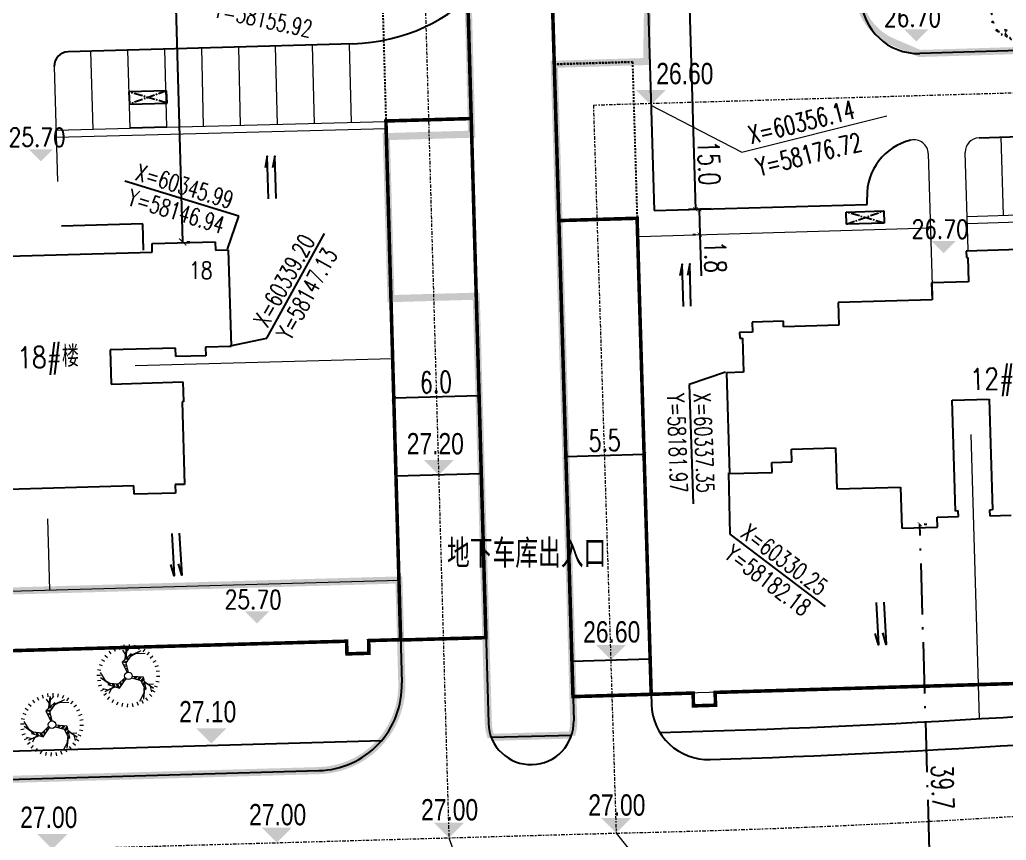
# Model space of a CAD drawing. Header units: inches. Extents: x 393 to 1582, y 246 to 1188.
# Drawn here: x 1096.4 to 1165.7, y 513.6 to 571.3 of the extents above; entities that cross this region are included whole.
import ezdxf

# ---------------------------------------------------------------- set-up
doc = ezdxf.new("R2010")
doc.units = ezdxf.units.IN
doc.header["$MEASUREMENT"] = 0
for name, pattern in [('ACAD_ISO10W100', [18.5, 12, -3, 0.5, -3]), ('CENTERX2', [4, 2.5, -0.5, 0.5, -0.5]), ('DASH', [0.35, 0.25, -0.1]), ('DASHED2', [0.375, 0.25, -0.125]), ('DOTE', [2.42, 2, -0.2, 0.02, -0.2])]:
    doc.linetypes.add(name, pattern=pattern)
for name, color, linetype in [('buildcoor', 7, 'Continuous'), ('chehu', 7, 'Continuous'), ('DIM', 4, 'Continuous'), ('drain', 4, 'Continuous'), ('ELEV', 1, 'Continuous'), ('FRAME', 7, 'Continuous'), ('ROAD-TEXT', 4, 'Continuous'), ('roaddim', 2, 'Continuous'), ('roadradiu', 3, 'Continuous'), ('rod', 1, 'Continuous'), ('公共绿地', 3, 'Continuous'), ('外墙', 42, 'Continuous'), ('建筑层数', 7, 'Continuous'), ('车库边线', 4, 'DOTE')]:
    doc.layers.add(name, color=color, linetype=linetype)
for name, color, linetype, lineweight in [('FENCE', 100, 'Continuous', 18), ('parking', 30, 'Continuous', 18), ('ROAD', 1, 'Continuous', 25), ('ROAD-CENTER', 7, 'CENTERX2', 18), ('ROAD-ZB', 4, 'Continuous', 15), ('walk', 2, 'Continuous', 18), ('围墙', 75, 'FENCELINE1', 15), ('建筑型号', 2, 'Continuous', 18), ('树', 84, 'Continuous', 15)]:
    doc.layers.add(name, color=color, linetype=linetype, lineweight=lineweight)
doc.styles.add('_HZTXT', font='txt.shx', dxfattribs={"width": 0.8, "bigfont": 'hztxt.shx'})
doc.styles.add('DIM_FONT', font='SIMPLEX.shx', dxfattribs={"width": 0.8})
doc.styles.add('FLS', font='', dxfattribs={"width": 0.8})
doc.styles.add('HZ', font='simplex.shx', dxfattribs={"width": 0.7, "bigfont": 'hztxt.shx'})
doc.styles.get('FLS').set_extended_font_data('创艺繁隶书')
doc.linetypes.add('FENCELINE1', pattern='A,0.25,-0.1,[133,ltypeshp.shx,S=0.1,R=0,X=-0.1,Y=0],-0.1,1', length=1.45)
doc.dimstyles.new('NORMAL', dxfattribs={"dimtxt": 1.5, "dimasz": 0.3, "dimexe": 0.5, "dimexo": 0.3, "dimgap": 0.3, "dimtad": 1, "dimdec": 1, "dimzin": 1, "dimdsep": 46, "dimtxsty": 'HZ', "dimblk": 'ARCHTICK', "dimcen": 0, "dimclrt": 256, "dimadec": 0, "dimazin": 0, "dimtfac": 1, "dimtdec": 1, "dimtofl": 0, "dimtmove": 0, "dimatfit": 3, "dimldrblk": 'ARCHTICK', "dimfxl": 1, "dimtolj": 2, "dimtzin": 0, "dimarcsym": 0})

# ---------------------------------------------------------------- blocks, each defined once
blk = doc.blocks.new('_ARCHTICK')
at = {"color": 0, "linetype": 'ByBlock', "const_width": 0.15}
blk.add_lwpolyline([(-0.5, -0.5), (0.5, 0.5)], dxfattribs=at)
blk = doc.blocks.new('*D100')
at = {"layer": 'DEFPOINTS', "color": 0, "ltscale": 0.3, "transparency": 16777216}
for p in [(1134.761, 540.615), (1140.258, 540.778), (1140.258, 540.778)]:
    blk.add_point(p, dxfattribs=at)
at = {"layer": 'roaddim', "color": 0, "lineweight": -2, "ltscale": 0.3, "transparency": 16777216}
for p, q in [((1134.752, 540.915), (1134.746, 541.115)), ((1140.249, 541.077), (1140.243, 541.277)), ((1134.761, 540.615), (1140.258, 540.778))]:
    blk.add_line(p, q, dxfattribs=at)
at = {"layer": 'roaddim', "color": 0, "lineweight": -2, "ltscale": 0.3, "transparency": 16777216, "xscale": 0.3, "yscale": 0.3, "zscale": 0.3}
for p, rotation in [((1134.761, 540.615), 181.6949155472963), ((1140.258, 540.778), 1.694915547296291)]:
    blk.add_blockref('_ARCHTICK', p, dxfattribs=dict(at, rotation=rotation))
at = {"layer": 'roaddim', "ltscale": 0.3, "transparency": 16777216, "insert": (1137.478, 541.746), "char_height": 1.5, "attachment_point": 5, "rotation": 1.69492, "style": 'HZ'}
blk.add_mtext('\\A2;5.5', dxfattribs=at)
blk = doc.blocks.new('*D64')
at = {"layer": 'DEFPOINTS', "color": 0, "ltscale": 0.3, "transparency": 16777216}
for p in [(1144.84, 573.04), (1143.872, 558.005), (1145.283, 558.046)]:
    blk.add_point(p, dxfattribs=at)
at = {"layer": 'roaddim', "color": 0, "lineweight": -2, "ltscale": 0.3, "transparency": 16777216}
for p, q in [((1144.54, 573.031), (1142.929, 572.983)), ((1143.428, 572.998), (1143.872, 558.005)), ((1144.984, 558.037), (1143.372, 557.99))]:
    blk.add_line(p, q, dxfattribs=at)
at = {"layer": 'roaddim', "color": 0, "lineweight": -2, "ltscale": 0.3, "transparency": 16777216, "xscale": 0.3, "yscale": 0.3, "zscale": 0.3}
for p, rotation in [((1143.428, 572.998), 91.69491554832643), ((1143.872, 558.005), 271.6949155483265)]:
    blk.add_blockref('_ARCHTICK', p, dxfattribs=dict(at, rotation=rotation))
at = {"layer": 'roaddim', "ltscale": 0.3, "transparency": 16777216, "insert": (1144.826, 561.279), "char_height": 1.5, "attachment_point": 5, "rotation": 271.69492, "style": 'HZ'}
blk.add_mtext('\\A2;15.0', dxfattribs=at)
blk = doc.blocks.new('t2')
for p, q in [((-0.72, 3.23), (-0.64, 2.88)), ((-0.15, 3.3), (-0.13, 2.95)), ((0.43, 3.28), (0.38, 2.92)), ((0.99, 3.16), (0.88, 2.81)), ((-2.24, 2.44), (-1.99, 2.17)), ((-1.78, 2.79), (-1.59, 2.49)), ((-1.34, 2.61), (-1.58, 1.52)), ((-1.34, 2.61), (-1.51, 1.47)), ((-1.44, 2), (-0.89, 2.82)), ((-1.27, 3.06), (-1.13, 2.72)), ((1.53, 2.93), (1.36, 2.62)), ((2.01, 2.62), (1.79, 2.34)), ((2.44, 2.24), (2.17, 1.99)), ((-2.93, 1.53), (-2.62, 1.36)), ((-2.62, 2.01), (-2.34, 1.79)), ((-1.95, 1.1), (-2.53, 1.12)), ((-1.63, 0.77), (-2.5, 1.58)), ((-2.5, 1.58), (-1.63, 0.89)), ((-2.3, 1.92), (-2.2, 1.35)), ((-1.73, 1.61), (-1.56, 0.32)), ((-1.53, 1.47), (-1.73, 1.61)), ((-1.24, 0.62), (-1.53, 1.47)), ((1.06, 1.19), (0.28, 0.27)), ((2.26, 0.7), (1.06, 1.19)), ((1.48, 1.02), (2.62, 1.38)), ((2.62, 1.38), (1.59, 0.97)), ((1.93, 1.14), (2.23, 1.63)), ((2.81, 1.03), (2.27, 1.23)), ((2.79, 1.78), (2.49, 1.59)), ((3.06, 1.27), (2.72, 1.13)), ((-3.28, 0.43), (-2.92, 0.38)), ((-3.16, 0.99), (-2.81, 0.88)), ((-1.56, 0.32), (-0.37, 0.11)), ((-0.31, 0.25), (-1.24, 0.62)), ((0.37, 0.14), (1.16, 0.76)), ((1.16, 0.76), (2.04, 0.59)), ((2.93, -0.14), (2.03, 0.57)), ((2.04, 0.59), (2.26, 0.7)), ((2.93, -0.14), (2.11, 0.61)), ((2.45, 0.24), (2.89, -0.64)), ((3.23, 0.72), (2.88, 0.64)), ((3.3, 0.15), (2.95, 0.13)), ((-3.3, -0.15), (-2.95, -0.13)), ((-3.23, -0.72), (-2.88, -0.64)), ((-0.06, -0.39), (0.08, -1.38)), ((0.5, -1.51), (0.1, -0.38)), ((3.16, -0.99), (2.81, -0.88)), ((3.28, -0.43), (2.92, -0.38)), ((-3.06, -1.27), (-2.72, -1.13)), ((-2.79, -1.78), (-2.49, -1.59)), ((-2.44, -2.24), (-2.17, -1.99)), ((-1.59, -2.47), (-0.52, -2.05)), ((-0.53, -2.3), (0.5, -1.51)), ((-0.51, -2.07), (-0.53, -2.3)), ((0.08, -1.38), (-0.51, -2.07)), ((0.14, -1.8), (-0.12, -2.95)), ((-0.12, -2.95), (0.04, -1.86)), ((2.62, -2.01), (2.34, -1.79)), ((2.93, -1.53), (2.62, -1.36)), ((-2.01, -2.62), (-1.79, -2.34)), ((-1.02, -2.25), (-1.99, -2.18)), ((-1.59, -2.47), (-0.52, -2.13)), ((-1.53, -2.93), (-1.36, -2.62)), ((-0.99, -3.16), (-0.88, -2.81)), ((-0.52, -2.95), (-0.07, -2.58)), ((-0.43, -3.28), (-0.38, -2.92)), ((0.03, -2.24), (0.29, -2.75)), ((0.15, -3.3), (0.13, -2.95)), ((0.72, -3.23), (0.64, -2.88)), ((1.27, -3.06), (1.13, -2.72)), ((1.78, -2.79), (1.59, -2.49)), ((2.24, -2.44), (1.99, -2.17))]:
    blk.add_line(p, q)
at = {"color": 0}
for p, q in [((-1.71, 1.46), (-1.64, 1.54)), ((-1.69, 1.3), (-1.53, 1.47)), ((-1.65, 0.98), (-1.44, 1.2)), ((-1.63, 0.82), (-1.39, 1.07)), ((1.07, 1.18), (1.21, 0.75)), ((1.22, 1.12), (1.35, 0.72)), ((-1.58, 0.5), (-1.3, 0.8)), ((-1.56, 0.34), (-1.25, 0.67)), ((-1.28, 0.27), (-1.03, 0.54)), ((-1.14, 0.24), (-0.91, 0.49)), ((-0.85, 0.19), (-0.66, 0.39)), ((-0.7, 0.16), (-0.54, 0.34)), ((0.49, 0.53), (0.57, 0.29)), ((0.59, 0.64), (0.67, 0.38)), ((0.78, 0.86), (0.88, 0.54)), ((0.88, 0.98), (0.99, 0.62)), ((1.52, 1), (1.62, 0.67)), ((1.67, 0.94), (1.76, 0.65)), ((1.97, 0.81), (2.04, 0.59)), ((2.12, 0.75), (2.15, 0.64)), ((0.21, -0.69), (-0.03, -0.64)), ((0.26, -0.83), (-0.01, -0.77)), ((0.36, -1.11), (0.03, -1.03)), ((-0.28, -2.11), (-0.51, -2.06)), ((-0.02, -1.92), (-0.32, -1.85)), ((0.11, -1.82), (-0.23, -1.74)), ((0.36, -1.62), (-0.05, -1.53)), ((0.41, -1.25), (0.05, -1.17)), ((0.49, -1.52), (0.05, -1.42)), ((-0.41, -2.21), (-0.52, -2.19))]:
    blk.add_line(p, q, dxfattribs=at)
blk.add_circle((0, 0), 0.397)
at = {"style": 'DIM_FONT', "width": 0.8, "flags": 9}
for tag in ['XSIZE', 'YSIZE']:
    blk.add_attdef(tag, (0, 0), '', height=0.000997, rotation=122.3352, dxfattribs=at)
blk = doc.blocks.new('psss')
at = {"layer": 'drain', "ltscale": 3}
for points in [[(-2.979, 0.527), (0.007, 0.531), (-0.808, 0.714)], [(-2.967, -0.004), (0, 0), (-0.815, 0.183)]]:
    blk.add_lwpolyline(points, dxfattribs=at)
blk = doc.blocks.new('*D144')
at = {"layer": 'DEFPOINTS', "color": 0, "ltscale": 0.3, "transparency": 16777216}
for p in [(882.255, 640.128), (1132.977, 454.434)]:
    blk.add_point(p, dxfattribs=at)
at = {"layer": 'roadradiu', "color": 0, "lineweight": -2, "ltscale": 0.3, "transparency": 16777216}
blk.add_line((887.277, 636.409), (882.255, 640.128), dxfattribs=at)
at = {"layer": 'roadradiu', "color": 0, "lineweight": -2, "ltscale": 0.3, "transparency": 16777216, "xscale": 0.3, "yscale": 0.3, "zscale": 0.3, "rotation": 143.4749139216822}
blk.add_blockref('_ARCHTICK', (882.255, 640.128), dxfattribs=at)
at = {"layer": 'roadradiu', "ltscale": 0.3, "transparency": 16777216, "insert": (885.632, 638.934), "char_height": 1.5, "attachment_point": 5, "rotation": 323.47491, "style": 'HZ'}
blk.add_mtext('\\A2;R312.0', dxfattribs=at)
blk = doc.blocks.new('*D145')
at = {"layer": 'DEFPOINTS', "color": 0, "ltscale": 0.3, "transparency": 16777216}
for p in [(870.6, 623.26), (1132.977, 454.434)]:
    blk.add_point(p, dxfattribs=at)
at = {"layer": 'roadradiu', "color": 0, "lineweight": -2, "ltscale": 0.3, "transparency": 16777216}
blk.add_line((881.438, 616.286), (870.6, 623.26), dxfattribs=at)
at = {"layer": 'roadradiu', "color": 0, "lineweight": -2, "ltscale": 0.3, "transparency": 16777216, "xscale": 0.3, "yscale": 0.3, "zscale": 0.3, "rotation": 147.2408788936933}
blk.add_blockref('_ARCHTICK', (870.6, 623.26), dxfattribs=at)
at = {"layer": 'roadradiu', "ltscale": 0.3, "transparency": 16777216, "insert": (879.631, 618.697), "char_height": 1.5, "attachment_point": 5, "rotation": 327.24088, "style": 'HZ'}
blk.add_mtext('\\A2;R312.0', dxfattribs=at)
blk = doc.blocks.new('*D146')
at = {"layer": 'DEFPOINTS', "color": 0, "ltscale": 0.3, "transparency": 16777216}
for p in [(856.622, 599.25), (1132.977, 454.434)]:
    blk.add_point(p, dxfattribs=at)
at = {"layer": 'roadradiu', "color": 0, "lineweight": -2, "ltscale": 0.3, "transparency": 16777216}
blk.add_line((869.236, 592.64), (856.622, 599.25), dxfattribs=at)
at = {"layer": 'roadradiu', "color": 0, "lineweight": -2, "ltscale": 0.3, "transparency": 16777216, "xscale": 0.3, "yscale": 0.3, "zscale": 0.3, "rotation": 152.3444580404491}
blk.add_blockref('_ARCHTICK', (856.622, 599.25), dxfattribs=at)
at = {"layer": 'roadradiu', "ltscale": 0.3, "transparency": 16777216, "insert": (867.222, 594.881), "char_height": 1.5, "attachment_point": 5, "rotation": 332.34446, "style": 'HZ'}
blk.add_mtext('\\A2;R312.0', dxfattribs=at)
blk = doc.blocks.new('*D149')
at = {"layer": 'DEFPOINTS', "color": 0, "ltscale": 0.3, "transparency": 16777216}
for p in [(834.892, 546.571), (1132.977, 454.434)]:
    blk.add_point(p, dxfattribs=at)
at = {"layer": 'roadradiu', "color": 0, "lineweight": -2, "ltscale": 0.3, "transparency": 16777216}
blk.add_line((847.565, 542.654), (834.892, 546.571), dxfattribs=at)
at = {"layer": 'roadradiu', "color": 0, "lineweight": -2, "ltscale": 0.3, "transparency": 16777216, "xscale": 0.3, "yscale": 0.3, "zscale": 0.3, "rotation": 162.8237761284337}
blk.add_blockref('_ARCHTICK', (834.892, 546.571), dxfattribs=at)
at = {"layer": 'roadradiu', "ltscale": 0.3, "transparency": 16777216, "insert": (845.176, 544.491), "char_height": 1.5, "attachment_point": 5, "rotation": 342.82378, "style": 'HZ'}
blk.add_mtext('\\A2;R312.0', dxfattribs=at)
blk = doc.blocks.new('*D334')
at = {"layer": 'DEFPOINTS', "color": 0, "ltscale": 0.3, "transparency": 16777216}
for p in [(1098.054, 575.05, 0), (1098.054, 575.05), (1087.863, 568.759)]:
    blk.add_point(p, dxfattribs=at)
at = {"layer": 'roaddim', "color": 0, "lineweight": -2, "ltscale": 0.3, "transparency": 16777216}
for p, q in [((1087.863, 568.759), (1098.054, 575.05)), ((1098.212, 574.795), (1098.317, 574.624)), ((1088.021, 568.503), (1088.126, 568.333))]:
    blk.add_line(p, q, dxfattribs=at)
at = {"layer": 'roaddim', "color": 0, "lineweight": -2, "ltscale": 0.3, "transparency": 16777216, "xscale": 0.3, "yscale": 0.3, "zscale": 0.3}
for p, rotation in [((1098.054, 575.05), 31.68864496941454), ((1087.863, 568.759), 211.6886449694146)]:
    blk.add_blockref('_ARCHTICK', p, dxfattribs=dict(at, rotation=rotation))
at = {"layer": 'roaddim', "ltscale": 0.3, "transparency": 16777216, "insert": (1092.407, 572.798), "char_height": 1.5, "attachment_point": 5, "rotation": 31.68864, "style": 'HZ'}
blk.add_mtext('\\A2;12.0', dxfattribs=at)
blk = doc.blocks.new('*D150')
at = {"layer": 'DEFPOINTS', "color": 0, "ltscale": 0.3, "transparency": 16777216}
for p in [(1144.122, 558.012), (1144.175, 556.232), (1144.175, 556.232)]:
    blk.add_point(p, dxfattribs=at)
at = {"layer": 'roaddim', "color": 0, "lineweight": -2, "ltscale": 0.3, "transparency": 16777216}
for p, q in [((1143.823, 558.003), (1143.623, 557.997)), ((1144.122, 558.012), (1144.175, 556.232)), ((1143.875, 556.223), (1143.675, 556.217)), ((1144.175, 556.232), (1144.261, 553.333))]:
    blk.add_line(p, q, dxfattribs=at)
at = {"layer": 'roaddim', "color": 0, "lineweight": -2, "ltscale": 0.3, "transparency": 16777216, "xscale": 0.3, "yscale": 0.3, "zscale": 0.3}
for p, rotation in [((1144.122, 558.012), 91.69491554425362), ((1144.175, 556.232), 271.6949155442536)]:
    blk.add_blockref('_ARCHTICK', p, dxfattribs=dict(at, rotation=rotation))
at = {"layer": 'roaddim', "ltscale": 0.3, "transparency": 16777216, "insert": (1145.272, 554.663), "char_height": 1.5, "attachment_point": 5, "rotation": 271.69492, "style": 'HZ'}
blk.add_mtext('\\A2;1.8', dxfattribs=at)
blk = doc.blocks.new('GPPMTR01')
at = {"color": 0, "linetype": 'ByBlock'}
for points in [[(-0.354, 0.404), (-0.335, 0.371), (-0.312, 0.378), (-0.293, 0.408)], [(-0.298, 0.355), (-0.259, 0.362), (-0.24, 0.402), (-0.263, 0.4), (-0.275, 0.378)], [(-0.263, 0.454), (-0.27, 0.431), (-0.248, 0.431), (-0.243, 0.447)], [(-0.215, 0.443), (-0.218, 0.456), (-0.242, 0.475), (-0.199, 0.486), (-0.199, 0.449)], [(-0.166, 0.433), (-0.207, 0.386), (-0.18, 0.371), (-0.137, 0.387), (-0.147, 0.409), (-0.165, 0.407)], [(-0.173, 0.469), (-0.151, 0.518), (-0.12, 0.516), (-0.128, 0.487), (-0.144, 0.498), (-0.151, 0.48), (-0.145, 0.47)], [(-0.127, 0.461), (-0.133, 0.429), (-0.111, 0.428), (-0.096, 0.459)], [(-0.106, 0.53), (-0.073, 0.496), (-0.058, 0.515), (-0.035, 0.504), (-0.038, 0.545), (-0.064, 0.53)], [(-0.079, 0.401), (-0.097, 0.371), (-0.064, 0.359), (-0.049, 0.371)], [(-0.038, 0.477), (-0.055, 0.454), (-0.043, 0.424), (-0.032, 0.439)], [(0.007, 0.443), (-0.026, 0.412), (-0.02, 0.382), (0.016, 0.352), (0.045, 0.367), (0.01, 0.386), (0.034, 0.42)], [(0.005, 0.559), (-0.005, 0.523), (0.016, 0.511), (0.051, 0.519)], [(0.01, 0.485), (0.042, 0.462), (0.084, 0.477), (0.066, 0.492), (0.042, 0.485)], [(0.105, 0.53), (0.084, 0.519), (0.099, 0.504), (0.114, 0.511)], [(0.158, 0.447), (0.096, 0.443), (0.105, 0.412), (0.146, 0.393), (0.155, 0.416), (0.14, 0.428)], [(0.131, 0.488), (0.137, 0.5), (0.134, 0.53), (0.173, 0.507), (0.146, 0.481)], [(0.179, 0.477), (0.229, 0.496), (0.25, 0.473), (0.223, 0.458), (0.22, 0.477), (0.202, 0.469), (0.199, 0.458)], [(0.205, 0.439), (0.179, 0.42), (0.194, 0.405), (0.226, 0.416)], [(0.214, 0.359), (0.274, 0.374), (0.291, 0.409), (0.282, 0.336), (0.247, 0.333)], [(0.268, 0.45), (0.253, 0.435), (0.241, 0.409), (0.274, 0.428)], [(0.315, 0.416), (0.306, 0.401), (0.318, 0.39), (0.348, 0.393)], [(-0.482, 0.196), (-0.461, 0.207), (-0.432, 0.177), (-0.452, 0.154), (-0.494, 0.15), (-0.5, 0.177)], [(-0.412, 0.305), (-0.364, 0.304), (-0.367, 0.328), (-0.343, 0.337), (-0.374, 0.364), (-0.382, 0.335)], [(-0.393, 0.241), (-0.408, 0.23), (-0.396, 0.226)], [(-0.304, 0.31), (-0.343, 0.272), (-0.298, 0.279)], [(-0.215, 0.295), (-0.215, 0.276), (-0.206, 0.283)], [(-0.123, 0.314), (-0.144, 0.295), (-0.135, 0.287), (-0.115, 0.295)], [(-0.064, 0.207), (-0.085, 0.184), (-0.115, 0.203), (-0.115, 0.219), (-0.085, 0.207), (-0.052, 0.226)], [(-0.032, 0.317), (-0.058, 0.295), (-0.043, 0.264), (-0.023, 0.291)], [(0.045, 0.295), (0.042, 0.249), (0.105, 0.211), (0.119, 0.219), (0.069, 0.245), (0.096, 0.283)], [(0.084, 0.371), (0.072, 0.344), (0.081, 0.321), (0.084, 0.344)], [(0.128, 0.336), (0.137, 0.287), (0.114, 0.272), (0.146, 0.26), (0.158, 0.302)], [(0.179, 0.272), (0.167, 0.245), (0.185, 0.238), (0.199, 0.253)], [(0.199, 0.291), (0.179, 0.352), (0.211, 0.31)], [(0.25, 0.325), (0.241, 0.298), (0.312, 0.302), (0.282, 0.329)], [(0.253, 0.268), (0.241, 0.226), (0.259, 0.177), (0.274, 0.203), (0.253, 0.219)], [(0.303, 0.268), (0.309, 0.219), (0.336, 0.215), (0.351, 0.234)], [(0.321, 0.363), (0.306, 0.34), (0.327, 0.325), (0.356, 0.325), (0.327, 0.336)], [(0.351, 0.382), (0.348, 0.371), (0.368, 0.355), (0.392, 0.359)], [(0.386, 0.257), (0.368, 0.272), (0.365, 0.287), (0.377, 0.298), (0.401, 0.283)], [(0.401, 0.207), (0.383, 0.219), (0.365, 0.211), (0.368, 0.196), (0.392, 0.192)], [(0.431, 0.26), (0.419, 0.245), (0.436, 0.23), (0.466, 0.249)], [(0.442, 0.203), (0.451, 0.169), (0.487, 0.139), (0.472, 0.181)], [(-0.482, 0.014), (-0.506, 0.025), (-0.514, -0.024), (-0.506, -0.036), (-0.464, -0.036), (-0.47, -0.024), (-0.494, -0.017)], [(-0.446, 0.071), (-0.432, 0.055), (-0.414, 0.067)], [(-0.417, 0.109), (-0.411, 0.15), (-0.357, 0.188), (-0.369, 0.162)], [(-0.283, 0.139), (-0.269, 0.181), (-0.239, 0.166), (-0.248, 0.139), (-0.263, 0.15)], [(-0.02, 0.033), (-0.035, 0.025), (-0.026, 0.017), (-0.014, 0.021)], [(-0.02, 0.188), (-0.008, 0.192), (0.001, 0.177), (-0.02, 0.169)], [(0.152, 0.162), (0.137, 0.139), (0.158, 0.12), (0.176, 0.128), (0.161, 0.143)], [(0.25, 0.086), (0.271, 0.063), (0.274, 0.021), (0.303, 0.052), (0.285, 0.109)], [(0.348, 0.173), (0.377, 0.128), (0.356, 0.097), (0.354, 0.128)], [(0.401, 0.078), (0.398, 0.063), (0.374, 0.067), (0.377, 0.09)], [(0.428, 0.025), (0.431, -0.021), (0.377, -0.043), (0.41, -0.013)], [(0.422, 0.166), (0.419, 0.135), (0.439, 0.12), (0.451, 0.139)], [(0.451, 0.074), (0.469, 0.052), (0.484, 0.063), (0.472, 0.093)], [(-0.467, -0.131), (-0.464, -0.157), (-0.482, -0.154), (-0.485, -0.127)], [(-0.437, -0.131), (-0.429, -0.066), (-0.381, -0.04), (-0.408, -0.078)], [(-0.42, -0.26), (-0.432, -0.218), (-0.411, -0.188), (-0.402, -0.214), (-0.411, -0.229)], [(0.256, -0.013), (0.241, -0.028), (0.253, -0.04)], [(0.407, -0.119), (0.389, -0.138), (0.398, -0.176), (0.419, -0.154)], [(0.436, -0.066), (0.442, -0.097), (0.466, -0.097), (0.481, -0.074), (0.46, -0.078)], [(-0.266, -0.366), (-0.304, -0.374), (-0.283, -0.4), (-0.251, -0.393)], [(0.17, -0.286), (0.137, -0.317), (0.149, -0.336), (0.176, -0.321)], [(0.205, -0.332), (0.199, -0.343), (0.235, -0.378), (0.294, -0.359), (0.274, -0.34), (0.235, -0.351)], [(0.327, -0.305), (0.333, -0.328), (0.389, -0.313)], [(0.416, -0.218), (0.389, -0.233), (0.392, -0.271), (0.407, -0.248)], [(-0.115, -0.473), (-0.138, -0.438), (-0.106, -0.438), (-0.085, -0.446)], [(0.072, -0.48), (0.042, -0.461), (0.06, -0.45), (0.066, -0.454), (0.096, -0.454), (0.096, -0.438), (0.125, -0.442), (0.114, -0.461)], [(0.188, -0.431), (0.211, -0.423), (0.188, -0.408)]]:
    blk.add_lwpolyline(points, close=True, dxfattribs=at)
blk.add_circle((0, 0), 0.01, dxfattribs=at)
blk = doc.blocks.new('*D321')
at = {"layer": 'DEFPOINTS', "color": 0, "ltscale": 0.3, "transparency": 16777216}
for p in [(1122.657, 544.722), (1122.718, 542.547), (1128.716, 542.717)]:
    blk.add_point(p, dxfattribs=at)
at = {"layer": 'roaddim', "color": 0, "lineweight": -2, "ltscale": 0.3, "transparency": 16777216}
for p, q in [((1128.708, 543.017), (1128.64, 545.392)), ((1122.71, 542.847), (1122.642, 545.222)), ((1128.655, 544.892), (1122.657, 544.722))]:
    blk.add_line(p, q, dxfattribs=at)
at = {"layer": 'roaddim', "color": 0, "lineweight": -2, "ltscale": 0.3, "transparency": 16777216, "xscale": 0.3, "yscale": 0.3, "zscale": 0.3}
for p, rotation in [((1122.657, 544.722), 181.6231501381066), ((1128.655, 544.892), 1.623150138106668)]:
    blk.add_blockref('_ARCHTICK', p, dxfattribs=dict(at, rotation=rotation))
at = {"layer": 'roaddim', "ltscale": 0.3, "transparency": 16777216, "insert": (1125.626, 545.857), "char_height": 1.5, "attachment_point": 5, "rotation": 1.62315, "style": 'HZ'}
blk.add_mtext('\\A2;6.0', dxfattribs=at)
blk = doc.blocks.new('*D108')
at = {"layer": 'DEFPOINTS', "color": 0, "ltscale": 0.3, "transparency": 16777216}
for p in [(1123.957, 1187.983), (1247.519, 525.406)]:
    blk.add_point(p, dxfattribs=at)
at = {"layer": 'roadradiu', "color": 0, "lineweight": -2, "ltscale": 0.3, "transparency": 16777216}
blk.add_line((1246.336, 531.746), (1247.519, 525.406), dxfattribs=at)
at = {"layer": 'roadradiu', "color": 0, "lineweight": -2, "ltscale": 0.3, "transparency": 16777216, "xscale": 0.3, "yscale": 0.3, "zscale": 0.3, "rotation": 280.5635434118076}
blk.add_blockref('_ARCHTICK', (1247.519, 525.406), dxfattribs=at)
at = {"layer": 'roadradiu', "ltscale": 0.3, "transparency": 16777216, "insert": (1247.905, 529.063), "char_height": 1.5, "attachment_point": 5, "rotation": 280.56354, "style": 'HZ'}
blk.add_mtext('\\A2;R674.0', dxfattribs=at)
blk = doc.blocks.new('*D188')
at = {"layer": 'DEFPOINTS', "color": 0, "ltscale": 0.3, "transparency": 16777216}
for p in [(1123.957, 1187.983), (1194.722, 517.708)]:
    blk.add_point(p, dxfattribs=at)
at = {"layer": 'roadradiu', "color": 0, "lineweight": -2, "ltscale": 0.3, "transparency": 16777216}
blk.add_line((1193.358, 530.623), (1194.722, 517.708), dxfattribs=at)
at = {"layer": 'roadradiu', "color": 0, "lineweight": -2, "ltscale": 0.3, "transparency": 16777216, "xscale": 0.3, "yscale": 0.3, "zscale": 0.3, "rotation": 276.0266870917976}
blk.add_blockref('_ARCHTICK', (1194.722, 517.708), dxfattribs=at)
at = {"layer": 'roadradiu', "ltscale": 0.3, "transparency": 16777216, "insert": (1194.709, 527.824), "char_height": 1.5, "attachment_point": 5, "rotation": 276.02669, "style": 'HZ'}
blk.add_mtext('\\A2;R674.0', dxfattribs=at)
blk = doc.blocks.new('*D225')
at = {"layer": 'DEFPOINTS', "color": 0, "linetype": 'ACAD_ISO10W100', "ltscale": 0.3, "transparency": 16777216}
for p in [(1159.649, 535.861), (1159.649, 535.861), (1160.822, 496.224)]:
    blk.add_point(p, dxfattribs=at)
at = {"layer": 'DIM', "color": 0, "linetype": 'ACAD_ISO10W100', "lineweight": -2, "ltscale": 0.3, "transparency": 16777216}
for p, q in [((1160.822, 496.224), (1159.649, 535.861)), ((1159.949, 535.87), (1160.149, 535.876)), ((1161.122, 496.233), (1161.322, 496.239))]:
    blk.add_line(p, q, dxfattribs=at)
at = {"layer": 'DIM', "color": 0, "linetype": 'ACAD_ISO10W100', "lineweight": -2, "ltscale": 0.3, "transparency": 16777216, "xscale": 0.3, "yscale": 0.3, "zscale": 0.3}
for p, rotation in [((1159.649, 535.861), 91.69491554769951), ((1160.822, 496.224), 271.6949155476995)]:
    blk.add_blockref('_ARCHTICK', p, dxfattribs=dict(at, rotation=rotation))
at = {"layer": 'DIM', "linetype": 'ACAD_ISO10W100', "ltscale": 0.3, "transparency": 16777216, "insert": (1161.247, 517.367), "char_height": 1.5, "attachment_point": 5, "rotation": 271.69492, "style": 'HZ'}
blk.add_mtext('\\A2;39.7', dxfattribs=at)
blk = doc.blocks.new('*D469')
at = {"layer": 'DEFPOINTS', "color": 0, "ltscale": 0.3, "transparency": 16777216}
for p in [(1106.629, 597.601), (1106.629, 597.601), (1107.815, 555.717, -1.024)]:
    blk.add_point(p, dxfattribs=at)
at = {"layer": 'DIM', "color": 0, "lineweight": -2, "ltscale": 0.3, "transparency": 16777216}
for p, q in [((1107.815, 555.717), (1106.629, 597.601)), ((1106.928, 597.609), (1107.128, 597.615)), ((1108.115, 555.726), (1108.315, 555.732))]:
    blk.add_line(p, q, dxfattribs=at)
at = {"layer": 'DIM', "color": 0, "lineweight": -2, "ltscale": 0.3, "transparency": 16777216, "xscale": 0.5, "yscale": 0.5, "zscale": 0.5}
for p, rotation in [((1106.629, 597.601), 91.62315867757638), ((1107.815, 555.717), 271.6231586775764)]:
    blk.add_blockref('_ARCHTICK', p, dxfattribs=dict(at, rotation=rotation))
at = {"layer": 'DIM', "ltscale": 0.3, "transparency": 16777216, "insert": (1108.229, 578.206), "char_height": 1.5, "attachment_point": 5, "rotation": 271.62316, "style": 'HZ'}
blk.add_mtext('\\A2;41.9', dxfattribs=at)
blk = doc.blocks.new('*D367')
at = {"layer": 'DEFPOINTS', "color": 0, "ltscale": 0.3, "transparency": 16777216}
for p in [(1102.7, 855.811), (1268.804, 491.93)]:
    blk.add_point(p, dxfattribs=at)
at = {"layer": 'roadradiu', "color": 0, "lineweight": -2, "ltscale": 0.3, "transparency": 16777216}
blk.add_line((1105.544, 849.58), (1102.7, 855.811), dxfattribs=at)
at = {"layer": 'roadradiu', "color": 0, "lineweight": -2, "ltscale": 0.3, "transparency": 16777216, "xscale": 0.5, "yscale": 0.5, "zscale": 0.5, "rotation": 114.5356906864757}
blk.add_blockref('_ARCHTICK', (1102.7, 855.811), dxfattribs=at)
at = {"layer": 'roadradiu', "ltscale": 0.3, "transparency": 16777216, "insert": (1105.285, 852.676), "char_height": 1.5, "attachment_point": 5, "rotation": 294.53569, "style": 'HZ'}
blk.add_mtext('\\A2;R400.0', dxfattribs=at)
blk = doc.blocks.new('*D368')
at = {"layer": 'DEFPOINTS', "color": 0, "ltscale": 0.3, "transparency": 16777216}
for p in [(1082.317, 845.798), (1268.804, 491.93)]:
    blk.add_point(p, dxfattribs=at)
at = {"layer": 'roadradiu', "color": 0, "lineweight": -2, "ltscale": 0.3, "transparency": 16777216}
blk.add_line((1085.511, 839.738), (1082.317, 845.798), dxfattribs=at)
at = {"layer": 'roadradiu', "color": 0, "lineweight": -2, "ltscale": 0.3, "transparency": 16777216, "xscale": 0.5, "yscale": 0.5, "zscale": 0.5, "rotation": 117.7890269071793}
blk.add_blockref('_ARCHTICK', (1082.317, 845.798), dxfattribs=at)
at = {"layer": 'roadradiu', "ltscale": 0.3, "transparency": 16777216, "insert": (1085.076, 842.815), "char_height": 1.5, "attachment_point": 5, "rotation": 297.78903, "style": 'HZ'}
blk.add_mtext('\\A2;R400.0', dxfattribs=at)

msp = doc.modelspace()

# ---------------------------------------------------------------- linework, layer by layer
at = {"layer": 'buildcoor', "color": 0, "ltscale": 0.3}
for points in [[(1111.774, 557.534), (1103.742, 559.993)], [(1113.738, 548.945), (1117.782, 556.307)], [(1145.989, 546.562), (1143.417, 545.694)], [(1143.417, 545.694), (1143.706, 537.299)], [(1146.199, 539.465), (1146.289, 535.151)], [(1146.289, 535.151), (1152.987, 530.081)]]:
    msp.add_lwpolyline(points, dxfattribs=at)
at = {"layer": 'buildcoor', "color": 0, "ltscale": 0.3, "elevation": -1.024}
for points in [[(1110.956, 555.206), (1111.774, 557.534)], [(1111.149, 548.409), (1113.738, 548.945)]]:
    msp.add_lwpolyline(points, dxfattribs=at)
at = {"layer": 'chehu', "color": 0, "ltscale": 0.3}
msp.add_line((1122.105, 564.226, -1.024), (1128.102, 564.395, -1.024), dxfattribs=at)
at = {"layer": 'chehu', "color": 0, "ltscale": 100}
for p, q in [((1128.811, 539.405), (1122.813, 539.236)), ((1135.186, 526.234), (1140.684, 526.397))]:
    msp.add_line(p, q, dxfattribs=at)
msp.add_lwpolyline([(1134.269, 557.22), (1139.767, 557.383)], dxfattribs=at)
at = {"layer": 'chehu', "color": 0, "ltscale": 0.3}
msp.add_lwpolyline([(1134.269, 557.22), (1139.767, 557.383), (1140.758, 523.898)], dxfattribs=at)
at = {"layer": 'ELEV', "color": 0}
for points in [[(1158.553, 570.675), (1160.25, 570.675), (1159.401, 569.827)], [(1139.678, 566.41), (1141.799, 566.41), (1140.739, 565.349)], [(1096.991, 562.24), (1098.688, 562.24), (1097.839, 561.391)], [(1160.483, 555.776), (1162.18, 555.776), (1161.331, 554.928)], [(1124.762, 540.382, -1.024), (1126.883, 540.382, -1.024), (1125.822, 539.321, -1.024)], [(1112.192, 529.724), (1113.889, 529.724), (1113.04, 528.875)], [(1136.874, 527.376), (1138.996, 527.376), (1137.935, 526.315)], [(1108.761, 521.5), (1110.882, 521.5), (1109.821, 520.439)], [(1125.473, 514.862), (1127.595, 514.862), (1126.534, 513.802)], [(1125.473, 514.862), (1127.595, 514.862), (1126.534, 513.802)], [(1137.235, 515.196), (1139.356, 515.196), (1138.295, 514.135)], [(1137.235, 515.196), (1139.356, 515.196), (1138.295, 514.135)], [(1097.587, 514.071), (1099.709, 514.071), (1098.648, 513.01)], [(1113.381, 514.519), (1115.502, 514.519), (1114.441, 513.458)]]:
    msp.add_solid(points, dxfattribs=at)
at = {"layer": 'FENCE', "color": 0, "ltscale": 0.3}
msp.add_line((1098.479, 531.243, -0.179), (1098.338, 536.241, -0.179), dxfattribs=at)
at = {"layer": 'parking', "color": 0, "ltscale": 0.3}
for p, q in [((1117.084, 564.051, 0.944), (1116.952, 569.549, 0)), ((1119.683, 564.113, 0.944), (1119.552, 569.611, 0)), ((1101.513, 563.643, 0.937), (1101.358, 569.141, 0)), ((1104.112, 563.717, 0.937), (1103.957, 569.215, 0)), ((1106.711, 563.79, 0.937), (1106.556, 569.288, 0)), ((1109.286, 563.863, 0.944), (1109.155, 569.362, 0)), ((1111.886, 563.926, 0.944), (1111.754, 569.424, 0)), ((1114.485, 563.988, 0.944), (1114.353, 569.487, 0)), ((1106.711, 563.79, 0.937), (1122.105, 564.193, 0.959)), ((1098.914, 563.57, 0.937), (1104.112, 563.717, 0.937)), ((1165.533, 557.592), (1165.37, 563.09)), ((1162.973, 557.517), (1194.659, 558.455))]:
    msp.add_line(p, q, dxfattribs=at)
at = {"layer": 'ROAD', "color": 0, "linetype": 'DASH', "ltscale": 0.5}
for p, q in [((1127.776, 575.891), (1128.102, 564.395)), ((1121.778, 575.721), (1122.444, 552.212)), ((1139.441, 568.378), (1133.943, 568.215)), ((1133.944, 568.215), (1134.269, 557.22)), ((1139.441, 568.378), (1139.767, 557.383))]:
    msp.add_line(p, q, dxfattribs=at)
at = {"layer": 'ROAD', "color": 0, "ltscale": 0.3}
for p, q in [((1119.775, 569.663), (1099.759, 569.096)), ((1128.102, 564.395), (1129.307, 521.867)), ((1134.269, 557.22), (1134.576, 546.856)), ((1139.767, 557.383), (1140.779, 523.191)), ((1122.452, 551.952), (1123.224, 524.696)), ((1134.59, 546.388), (1135.31, 522.041))]:
    msp.add_line(p, q, dxfattribs=at)
at = {"layer": 'ROAD', "color": 0, "linetype": 'Continuous'}
for p, q in [((1129.507, 520.873), (1135.167, 521.033)), ((1129.507, 520.873), (1135.167, 521.033)), ((1001.216, 517.238), (1121.81, 520.654)), ((1132.391, 518.953), (1132.396, 518.954)), ((1132.391, 518.953), (1132.396, 518.954)), ((1005.743, 515.366), (1117.396, 518.529))]:
    msp.add_line(p, q, dxfattribs=at)
at = {"layer": 'ROAD', "color": 0, "linetype": 'DASH', "ltscale": 0.5}
for points in [[(1133.944, 568.216), (1139.442, 568.378)], [(1139.767, 557.383), (1139.768, 557.351)]]:
    msp.add_lwpolyline(points, dxfattribs=at)
at = {"layer": 'ROAD', "color": 0, "ltscale": 0.3}
for centre, radius, start, end in [((1119.407, 582.658), 13, 271.62316, 1.62316), ((1099.787, 568.096, 0.007), 1, 91.62316, 181.61795)]:
    msp.add_arc(centre, radius, start, end, dxfattribs=at)
at = {"layer": 'ROAD', "color": 0, "linetype": 'Continuous'}
for radius, start, end in [(667.375, 271.496145, 279.787616), (669.375, 271.793994, 279.787616), (679.375, 271.622657, 277.851994)]:
    msp.add_arc((1123.947, 1188.358), radius, start, end, dxfattribs=at)
at = {"layer": 'ROAD', "color": 0}
for centre, radius, start, end in [((1117.226, 524.526), 6, 271.62266, 1.62315), ((1117.226, 524.526), 6, 271.62266, 1.62315), ((1144.777, 523.309), 4, 181.69492, 271.79399), ((1132.306, 521.952), 3, 181.62364, 271.62266), ((1132.306, 521.952), 3, 181.62364, 271.62266), ((1132.311, 521.952), 3, 271.62266, 1.69492), ((1132.311, 521.952), 3, 271.62266, 1.69492)]:
    msp.add_arc(centre, radius, start, end, dxfattribs=at)
at = {"layer": 'ROAD-CENTER', "color": 5, "ltscale": 0.1}
for p, q in [((1124.826, 574.063), (1126.534, 513.802)), ((1136.693, 565.349), (1276.152, 569.43)), ((1136.693, 565.349), (1138.295, 514.135)), ((939.812, 508.502, 0.001), (1138.295, 514.135))]:
    msp.add_line(p, q, dxfattribs=at)
msp.add_arc((1123.957, 1187.983), 674, 271.218953, 281.724472, dxfattribs=at)
msp.add_arc((1123.957, 1187.983), 674, 271.218953, 281.724472, dxfattribs=at)
at = {"layer": 'ROAD-TEXT', "color": 0, "ltscale": 0.3}
msp.add_line((1106.711, 563.79, 0.937), (1104.112, 563.717, 0.937), dxfattribs=at)
at = {"layer": 'ROAD-ZB', "color": 0, "ltscale": 0.3}
for points in [[(1140.739, 565.349), (1147.131, 562.041)], [(1147.131, 562.041), (1157.318, 564.587)], [(1138.295, 514.135), (1140.247, 511.692)], [(1126.534, 513.802), (1127.245, 511.812)]]:
    msp.add_lwpolyline(points, dxfattribs=at)
at = {"layer": 'rod', "color": 0, "ltscale": 0.3}
for p, q in [((1140.515, 572.912), (1140.958, 557.918)), ((1264.405, 572.076), (1159.64, 568.976)), ((1163.809, 563.043), (1193.596, 563.941)), ((1155.952, 558.362), (1155.937, 558.862)), ((1140.958, 557.918), (1155.952, 558.362))]:
    msp.add_line(p, q, dxfattribs=at)
for centre, start, end in [((1159.521, 572.974), 181.69492, 271.69492), ((1159.935, 558.98), 103.36935, 181.69492)]:
    msp.add_arc(centre, 4, start, end, dxfattribs=at)
at = {"layer": 'walk', "color": 0}
for p, q in [((1098.788, 568.068, 0), (1099.016, 559.97)), ((1160.241, 561.928), (1160.538, 551.895)), ((1163.042, 555.17), (1162.84, 562.014))]:
    msp.add_line(p, q, dxfattribs=at)
at = {"layer": 'walk', "color": 0, "ltscale": 0.3}
for centre, start, end in [((1159.242, 561.899), 1.69492, 103.36935), ((1163.839, 562.044, 0), 91.72626, 181.69491)]:
    msp.add_arc(centre, 1, start, end, dxfattribs=at)
at = {"layer": '公共绿地', "color": 0, "linetype": 'FENCELINE1', "ltscale": 0.1, "const_width": 0.5}
for points in [[(1140.515, 572.912), (1140.441, 568.408), (1133.944, 568.215), (1135.31, 522.041, -0.085482), (1135.167, 521.033), (1129.507, 520.873, -0.08516), (1129.307, 521.867), (1128.456, 551.902), (1122.458, 551.732), (1122.135, 563.127), (1128.133, 563.297), (1127.887, 572.804, 0.22585)], [(1264.405, 572.076), (1159.64, 568.976), (1157.904, 569.719, -0.299291), (1155.278, 573.349)]]:
    msp.add_lwpolyline(points, format="xyb", dxfattribs=at)
msp.add_lwpolyline([(999.969, 528.452), (1123.019, 531.938), (1123.224, 524.696, -0.414216), (1117.396, 518.529), (1006.341, 515.383, -0.414211), (1000.174, 521.21), (999.969, 528.452)], format="xyb", close=True, dxfattribs=at)
at = {"layer": '围墙', "color": 0, "ltscale": 0.2}
for p, q in [((1098.928, 563.087, 0.926), (1122.118, 563.693, 0.959)), ((1162.988, 557.017), (1194.674, 557.955)), ((1139.905, 556.105), (1160.396, 556.712)), ((1104.485, 547.02, -0.179), (1122.577, 547.53, -0.179)), ((1163.227, 542.17), (1163.819, 522.175)), ((999.366, 528.437, -0.179), (1123.021, 531.925)), ((1163.748, 524.578), (1140.9, 523.902))]:
    msp.add_line(p, q, dxfattribs=at)
at = {"layer": '外墙'}
for p, q in [((1105.003, 556.988, -1.024), (1099.305, 556.827, -1.024)), ((1105.056, 555.139, -1.024), (1105.003, 556.988, -1.024))]:
    msp.add_line(p, q, dxfattribs=at)
at = {"layer": '外墙', "color": 2, "ltscale": 0.1}
for p, q in [((1105.658, 555.608, -1.024), (1110.106, 555.735, -1.024)), ((1110.106, 555.735, -1.024), (1110.123, 555.135, -1.024)), ((1090.081, 554.567, -1.024), (1105.675, 555.009, -1.024)), ((1105.675, 555.009, -1.024), (1105.658, 555.608, -1.024)), ((1110.123, 555.135, -1.024), (1111.023, 555.16, -1.024)), ((1111.023, 555.16, -1.024), (1111.215, 548.363, -1.024)), ((1168.108, 555.222), (1162.911, 555.069)), ((1162.911, 555.069), (1162.924, 554.619)), ((1162.924, 554.619), (1163.024, 554.622)), ((1163.024, 554.622), (1163.074, 552.922)), ((1163.074, 552.922), (1160.475, 552.846)), ((1160.475, 552.846), (1160.511, 551.646)), ((1160.511, 551.646), (1153.914, 551.451)), ((1153.914, 551.451), (1153.961, 549.852)), ((1150.051, 550.136), (1147.852, 550.071)), ((1150.063, 549.736), (1150.051, 550.136)), ((1147.852, 550.071), (1147.872, 549.371)), ((1153.961, 549.852), (1150.063, 549.736)), ((1147.872, 549.371), (1146.973, 549.345)), ((1146.973, 549.345), (1146.985, 548.945)), ((1146.985, 548.945), (1147.185, 548.951)), ((1147.185, 548.951), (1147.256, 546.552)), ((1107.317, 548.253, -1.024), (1102.719, 548.122, -1.024)), ((1102.719, 548.122, -1.024), (1102.787, 545.723, -1.024)), ((1107.334, 547.653, -1.024), (1107.317, 548.253, -1.024)), ((1111.215, 548.363, -1.024), (1109.416, 548.312, -1.024)), ((1109.416, 548.312, -1.024), (1109.433, 547.712, -1.024)), ((1109.433, 547.712, -1.024), (1107.334, 547.653, -1.024)), ((1147.256, 546.552), (1146.056, 546.516)), ((1146.056, 546.516), (1146.266, 539.419)), ((1102.787, 545.723, -1.024), (1107.835, 545.866, -1.024)), ((1107.835, 545.866, -1.024), (1107.874, 544.467, -1.024)), ((1161.92, 544.585), (1164.519, 544.662)), ((1162.151, 536.788), (1161.92, 544.585)), ((1164.519, 544.662), (1164.75, 536.865)), ((1107.874, 544.467, -1.024), (1107.774, 544.464, -1.024)), ((1107.774, 544.464, -1.024), (1107.939, 538.666, -1.024)), ((1150.617, 541.149), (1153.715, 541.241)), ((1150.643, 540.249), (1150.617, 541.149)), ((1153.715, 541.241), (1153.801, 538.342)), ((1149.244, 540.208), (1150.643, 540.249)), ((1149.265, 539.508), (1149.244, 540.208)), ((1146.266, 539.419), (1149.265, 539.508)), ((1104.39, 538.566, -1.024), (1092.295, 538.223, -1.024)), ((1104.407, 537.966, -1.024), (1104.39, 538.566, -1.024)), ((1107.939, 538.666, -1.024), (1107.289, 538.648, -1.024)), ((1107.289, 538.648, -1.024), (1107.306, 538.048, -1.024)), ((1153.801, 538.342), (1158.299, 538.475)), ((1158.299, 538.475), (1158.385, 535.576)), ((1107.306, 538.048, -1.024), (1104.407, 537.966, -1.024)), ((1160.863, 536.35), (1162.363, 536.394)), ((1160.884, 535.65), (1160.863, 536.35)), ((1162.351, 536.794), (1162.151, 536.788)), ((1162.363, 536.394), (1162.351, 536.794)), ((1164.75, 536.865), (1164.55, 536.859)), ((1164.55, 536.859), (1164.562, 536.459)), ((1164.562, 536.459), (1166.061, 536.504)), ((1158.385, 535.576), (1160.884, 535.65))]:
    msp.add_line(p, q, dxfattribs=at)
at = {"layer": '车库边线', "color": 0, "linetype": 'ByBlock'}
for p, q in [((1106.689, 566.34, -1.024), (1104.04, 566.265, -1.024)), ((1104.04, 566.265, -1.024), (1104.064, 565.415, -1.024)), ((1106.713, 565.49, -1.024), (1106.689, 566.34, -1.024)), ((1104.064, 565.415, -1.024), (1106.713, 565.49, -1.024))]:
    msp.add_line(p, q, dxfattribs=at)
at = {"layer": '车库边线', "color": 0, "linetype": 'DASHED2', "const_width": 0.25}
for points in [[(1132.35, 622.092), (1134.269, 557.22), (1139.767, 557.383), (1140.758, 523.898), (1143.706, 523.985), (1143.732, 523.085), (1145.282, 523.131), (1145.255, 524.031), (1252.509, 527.204), (1262.273, 562.038), (1263.14, 561.795), (1263.558, 563.287), (1262.692, 563.531), (1274.227, 604.68)], [(1123.14, 527.716), (1129.137, 527.886), (1128.104, 564.396)], [(1134.269, 557.22), (1135.26, 523.735), (1140.758, 523.898)]]:
    msp.add_lwpolyline(points, dxfattribs=at)
at = {"layer": '车库边线', "color": 0, "linetype": 'DASHED2', "const_width": 0.25, "elevation": -1.024}
msp.add_lwpolyline([(1127.607, 581.889), (1128.103, 564.395), (1122.105, 564.226), (1123.139, 527.74), (1120.89, 527.676), (1120.915, 526.786), (1119.366, 526.742), (1119.34, 527.633), (1003.887, 524.361), (1003.912, 523.461), (1002.363, 523.417), (1002.343, 524.317), (999.488, 524.236)], dxfattribs=at)
at = {"layer": '车库边线', "color": 0, "ltscale": 0.3}
for points, elevation in [([(1106.713, 565.49), (1104.04, 566.265)], -1.024), ([(1106.689, 566.34), (1104.064, 565.415)], -1.024), ([(1157.134, 557.046), (1154.46, 557.818)], 0.524), ([(1154.485, 556.968), (1157.109, 557.896)], 0.524)]:
    msp.add_lwpolyline(points, dxfattribs=dict(at, elevation=elevation))
at = {"layer": '车库边线', "color": 0, "ltscale": 100, "elevation": 0.524}
msp.add_lwpolyline([(1154.46, 557.818), (1157.109, 557.896), (1157.134, 557.046), (1154.485, 556.968)], close=True, dxfattribs=at)

# ---------------------------------------------------------------- block references
at = {"layer": 'ROAD', "color": 0, "rotation": 91.62464345549249}
for p in [(1114.296, 561.749), (1143.464, 554.166)]:
    msp.add_blockref('psss', p, dxfattribs=at)
at = {"layer": 'ROAD', "color": 0, "xscale": -1, "rotation": 93.3095437502972}
for p in [(1107.746, 532.27), (1157.273, 527.407)]:
    msp.add_blockref('psss', p, dxfattribs=at)
at = {"layer": '树'}
for name, p, xscale, yscale, zscale, rotation in [('GPPMTR01', (1166.337, 571.636), 3.485684247348809, 3.485684247345489, 3.485684247348809, 300.5404110417522), ('t2', (1103.998, 525.198), 0.6671807999634088, 0.6671807998791337, 0.6671808000000001, 66.027374180966), ('t2', (1098.628, 521.762), 0.6671807999634088, 0.6671807998791337, 0.6671808000000001, 66.027374180966)]:
    msp.add_blockref(name, p, dxfattribs=dict(at, xscale=xscale, yscale=yscale, zscale=zscale, rotation=rotation))

# ---------------------------------------------------------------- texts
at = {"layer": 'buildcoor', "color": 0, "ltscale": 0.3, "style": 'HZ', "width": 0.7}
for s, rotation, p in [('X=60345.99', 342.97, (1104.404, 560.104)), ('Y=58146.94', 342.97, (1103.859, 558.326)), ('X=60339.20', 61.22, (1113.764, 549.615)), ('Y=58147.13', 61.22, (1115.394, 548.72)), ('Y=58181.97', 271.98, (1141.878, 545.041)), ('X=60337.35', 271.98, (1143.737, 545.105)), ('X=60330.25', 322.88, (1146.949, 535.028)), ('Y=58182.18', 322.88, (1145.826, 533.545))]:
    msp.add_text(s, height=1.2, rotation=rotation, dxfattribs=at).set_placement(p)
at = {"layer": 'ELEV', "color": 0, "style": 'DIM_FONT', "width": 0.8}
for s, p in [('26.70', (1157.131, 570.877)), ('25.70', (1095.57, 562.442)), ('26.70', (1159.061, 555.978)), ('25.70', (1110.771, 529.926))]:
    msp.add_text(s, height=1.3, rotation=359.67116, dxfattribs=at).set_placement(p)
at = {"layer": 'ELEV', "color": 0, "style": 'FLS', "width": 0.8}
for s, p in [('26.60', (1141.117, 566.811)), ('27.20', (1123.569, 540.773, -1.024)), ('26.60', (1135.976, 527.54)), ('27.10', (1107.568, 521.924)), ('27.00', (1136.336, 515.36)), ('27.00', (1112.482, 514.683)), ('27.00', (1124.575, 515.026)), ('27.00', (1124.575, 515.026)), ('27.00', (1096.394, 514.495))]:
    msp.add_text(s, height=1.5, dxfattribs=at).set_placement(p)
at = {"layer": 'FRAME', "color": 0, "style": '_HZTXT', "width": 0.8}
msp.add_text('地下车库出入口', height=2, dxfattribs=at).set_placement((1126.402, 532.797))
at = {"layer": 'ROAD-ZB', "color": 0, "ltscale": 0.3, "style": 'HZ', "width": 0.7}
for s, height, rotation, p in [('Y=58155.92', 1.2, 347.78, (1109.943, 571.558)), ('X=60356.14', 1.3, 14.03, (1147.768, 562.587)), ('Y=58176.72', 1.3, 14.03, (1148.332, 560.331))]:
    msp.add_text(s, height=height, rotation=rotation, dxfattribs=at).set_placement(p)
at = {"layer": '建筑型号', "color": 0, "style": '_HZTXT', "width": 0.8}
for s, p in [('18#楼', (1096.209, 546.813)), ('12#楼', (1163.187, 545.305))]:
    msp.add_text(s, height=1.5, rotation=1.71144, dxfattribs=at).set_placement(p)
at = {"layer": '建筑层数', "color": 0, "style": 'DIM_FONT', "width": 0.8}
msp.add_text('18', height=1.2, dxfattribs=at).set_placement((1108.262, 553.12, -0.179))

# ---------------------------------------------------------------- dimensions: what is measured, and where the dimension line sits
at = {"layer": 'DIM', "color": 0, "ltscale": 0.3}
dim = msp.add_linear_dim(base=(1106.629, 597.601), p1=(1107.815, 555.717, -1.024), p2=(1106.629, 597.601), angle=91.62316, dimstyle='NORMAL', override={"dimasz": 0.5, "dimzin": 0}, dxfattribs=at)
dim.commit()
dim.dimension.update_dxf_attribs({"geometry": '*D469', "text_midpoint": (1107.179, 578.176), "dimtype": 161})
at = {"layer": 'DIM', "color": 0, "linetype": 'ACAD_ISO10W100', "ltscale": 0.3}
dim = msp.add_linear_dim(base=(1159.649, 535.861), p1=(1160.822, 496.224), p2=(1159.649, 535.861), angle=91.69492, dimstyle='NORMAL', override={"dimzin": 0}, dxfattribs=at)
dim.commit()
dim.dimension.update_dxf_attribs({"geometry": '*D225', "text_midpoint": (1160.197, 517.336), "dimtype": 161})
at = {"layer": 'roaddim', "color": 0, "ltscale": 0.3}
for p1, p2, distance, picture, middle in [((1087.863, 568.759), (1098.054, 575.05, 0), 0, '*D334', (1092.407, 572.798)), ((1144.122, 558.012), (1144.175, 556.232), 0, '*D150', (1145.272, 554.663)), ((1128.716, 542.717), (1122.718, 542.547), -2.176, '*D321', (1125.626, 545.857)), ((1134.761, 540.615), (1140.258, 540.778), 0, '*D100', (1137.478, 541.746))]:
    dim = msp.add_aligned_dim(p1=p1, p2=p2, distance=distance, dimstyle='NORMAL', override={"dimzin": 0}, dxfattribs=at)
    dim.commit()
    dim.dimension.update_dxf_attribs({"geometry": picture, "text_midpoint": middle})
dim = msp.add_linear_dim(base=(1143.872, 558.005), p1=(1144.84, 573.04), p2=(1145.283, 558.046), angle=271.69492, dimstyle='NORMAL', override={"dimzin": 0}, dxfattribs=at)
dim.commit()
dim.dimension.update_dxf_attribs({"geometry": '*D64', "text_midpoint": (1143.776, 561.248), "dimtype": 161})
at = {"layer": 'roadradiu', "color": 0, "ltscale": 0.3}
for center, mpoint, override, picture, middle in [((1123.957, 1187.983), (1247.519, 525.406), {"dimzin": 0}, '*D108', (1246.873, 528.871)), ((1123.957, 1187.983), (1194.722, 517.708), {"dimzin": 0}, '*D188', (1193.665, 527.714)), ((1268.804, 491.93), (1102.7, 855.811), {"dimasz": 0.5, "dimzin": 0}, '*D367', (1104.33, 852.24)), ((1268.804, 491.93), (1082.317, 845.798), {"dimasz": 0.5, "dimzin": 0}, '*D368', (1084.147, 842.326)), ((1132.977, 454.434), (882.255, 640.128), {"dimzin": 0}, '*D144', (885.007, 638.09)), ((1132.977, 454.434), (870.6, 623.26), {"dimzin": 0}, '*D145', (879.062, 617.814)), ((1132.977, 454.434), (856.622, 599.25), {"dimzin": 0}, '*D146', (866.734, 593.951)), ((1132.977, 454.434), (834.892, 546.571), {"dimzin": 0}, '*D149', (844.866, 543.488))]:
    dim = msp.add_radius_dim(center=center, mpoint=mpoint, dimstyle='NORMAL', override=override, dxfattribs=at)
    dim.commit()
    dim.dimension.update_dxf_attribs({"geometry": picture, "text_midpoint": middle, "dimtype": 164})

doc.saveas('drawing.dxf')
